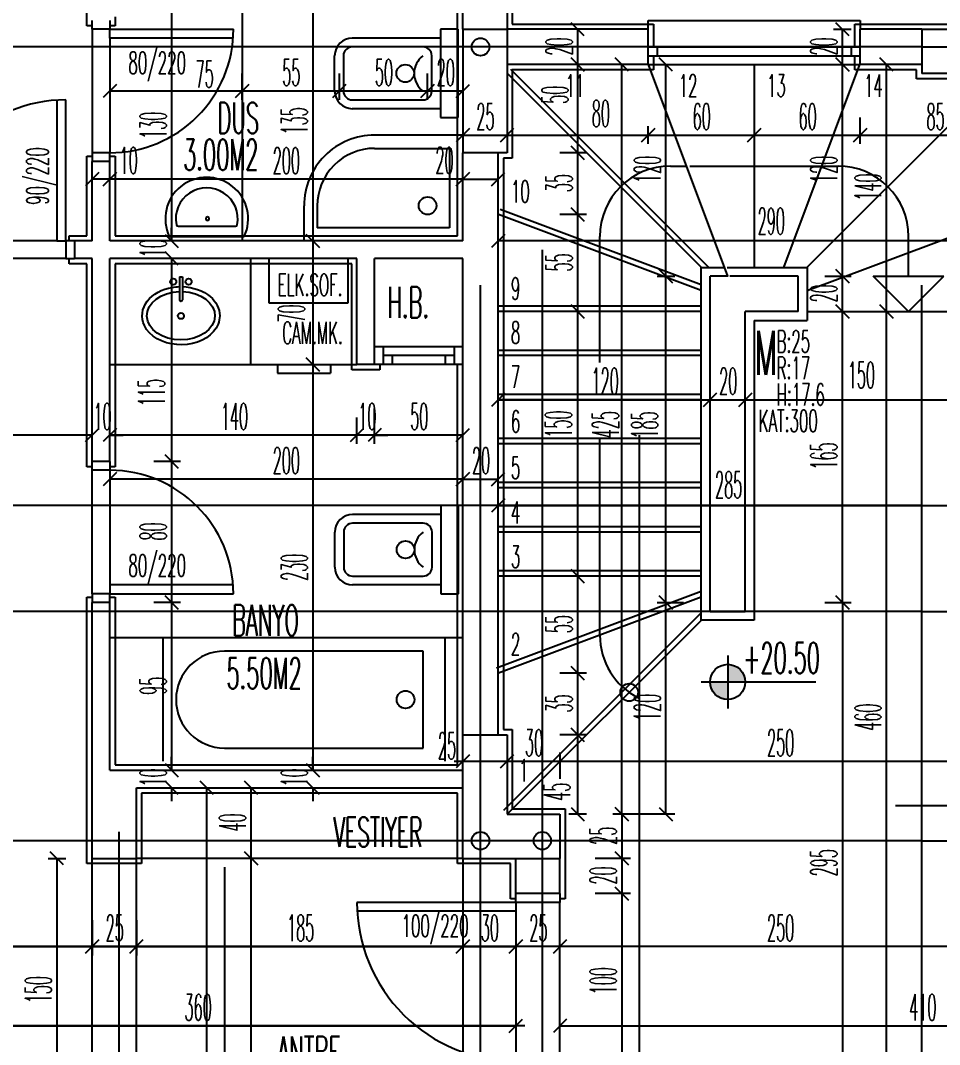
# Model space of a CAD drawing. Extents: x 78 to 306, y -397 to 18.
# Drawn here: x 276.321 to 276.4251, y -396.6007 to -396.4846 of the extents above; entities that cross this region are included whole.
import ezdxf

# ---------------------------------------------------------------- set-up
doc = ezdxf.new("R2010")
doc.units = 0
doc.header["$LTSCALE"] = 0.5
doc.header["$MEASUREMENT"] = 0
for name, pattern in [('DASHDOT2', [0.5, 0.25, -0.125, 0, -0.125]), ('DASHED', [0.75, 0.5, -0.25]), ('DOT2', [0.125, 0, -0.125])]:
    doc.linetypes.add(name, pattern=pattern)
doc.layers.get('0').update_dxf_attribs({"linetype": 'CONTINUOUS'})
for name, color, linetype in [('AKS', 5, 'DASHDOT2'), ('ASHADE', 7, 'CONTINUOUS'), ('DUVAR', 6, 'CONTINUOUS'), ('IZDUSUM', 2, 'DOT2'), ('KAPI', 1, 'CONTINUOUS'), ('KOLON', 4, 'CONTINUOUS'), ('MERDIVEN', 3, 'CONTINUOUS'), ('OLCU', 31, 'CONTINUOUS'), ('SIVA', 7, 'CONTINUOUS'), ('TEFRIS', 11, 'CONTINUOUS')]:
    doc.layers.add(name, color=color, linetype=linetype)
doc.styles.add('OLCU', font='romans.shx', dxfattribs={"width": 0.6, "height": 0.125})
doc.styles.add('OLCUIC', font='ROMANS.SHX', dxfattribs={"width": 0.4, "height": 0.15})

msp = doc.modelspace()

# ---------------------------------------------------------------- hatches: boundary and pattern name
at = {"layer": 'MERDIVEN'}
h = msp.add_hatch(color=256, dxfattribs=at)
h.paths.add_polyline_path([(276.401143941935, -396.5575598737721), (276.401143941935, -396.5595598737721), (276.403143941935, -396.5595598737721, 0.4142135623730743)])
h.paths.add_polyline_path([(276.401143941935, -396.5615598737721), (276.401143941935, -396.5595598737721), (276.3991439419351, -396.5595598737721, 0.4142135623730743)])

# ---------------------------------------------------------------- linework, layer by layer
at = {"color": 0, "linetype": 'ByBlock'}
for p, q in [((276.384893941935, -396.4863098737721), (276.383393941935, -396.4848098737721)), ((276.414893941935, -396.4863098737721), (276.413393941935, -396.4848098737721)), ((276.384893941935, -396.4903098737721), (276.383393941935, -396.4888098737721)), ((276.383393941935, -396.4888098737721), (276.384893941935, -396.4903098737721)), ((276.389893941935, -396.4903098737721), (276.388393941935, -396.4888098737721)), ((276.394893941935, -396.4903098737721), (276.393393941935, -396.4888098737721)), ((276.413393941935, -396.4888098737721), (276.414893941935, -396.4903098737721)), ((276.414893941935, -396.4903098737721), (276.413393941935, -396.4888098737721)), ((276.419893941935, -396.4903098737721), (276.418393941935, -396.4888098737721)), ((276.331893941935, -396.4918098737721), (276.330393941935, -396.4933098737721)), ((276.345393941935, -396.4933098737721), (276.346893941935, -396.4918098737721)), ((276.346893941935, -396.4918098737721), (276.345393941935, -396.4933098737721)), ((276.356393941935, -396.4933098737721), (276.357893941935, -396.4918098737721)), ((276.357893941935, -396.4918098737721), (276.356393941935, -396.4933098737721)), ((276.366393941935, -396.4933098737721), (276.367893941935, -396.4918098737721)), ((276.367893941935, -396.4918098737721), (276.366393941935, -396.4933098737721)), ((276.370393941935, -396.4933098737721), (276.371893941935, -396.4918098737721)), ((276.371893941935, -396.4968098737721), (276.370393941935, -396.4983098737721)), ((276.376893941935, -396.4968098737721), (276.375393941935, -396.4983098737721)), ((276.375393941935, -396.4983098737721), (276.376893941935, -396.4968098737721)), ((276.392893941935, -396.4968098737721), (276.391393941935, -396.4983098737721)), ((276.391393941935, -396.4983098737721), (276.392893941935, -396.4968098737721)), ((276.404893941935, -396.4968098737721), (276.403393941935, -396.4983098737721)), ((276.403393941935, -396.4983098737721), (276.404893941935, -396.4968098737721)), ((276.416893941935, -396.4968098737721), (276.415393941935, -396.4983098737721)), ((276.415393941935, -396.4983098737721), (276.416893941935, -396.4968098737721)), ((276.384893941935, -396.5003098737721), (276.383393941935, -396.4988098737721)), ((276.383393941935, -396.4988098737721), (276.384893941935, -396.5003098737721)), ((276.329893941935, -396.5018098737721), (276.328393941935, -396.5033098737721)), ((276.330393941935, -396.5033098737721), (276.331893941935, -396.5018098737721)), ((276.331893941935, -396.5018098737721), (276.330393941935, -396.5033098737721)), ((276.371893941935, -396.5018098737721), (276.370393941935, -396.5033098737721)), ((276.370393941935, -396.5033098737721), (276.371893941935, -396.5018098737721)), ((276.374393941935, -396.5033098737721), (276.375893941935, -396.5018098737721)), ((276.384893941935, -396.5073098737721), (276.383393941935, -396.5058098737721)), ((276.383393941935, -396.5058098737721), (276.384893941935, -396.5073098737721)), ((276.337393941935, -396.5088098737721), (276.338893941935, -396.5103098737721)), ((276.337393941935, -396.5088098737721), (276.338893941935, -396.5103098737721)), ((276.354893941935, -396.5103098737721), (276.353393941935, -396.5088098737721)), ((276.353393941935, -396.5088098737721), (276.354893941935, -396.5103098737721)), ((276.375893941935, -396.5088098737721), (276.374393941935, -396.5103098737721)), ((276.338893941935, -396.5123098737721), (276.337393941935, -396.5108098737721)), ((276.338893941935, -396.5123098737764), (276.337393941935, -396.5108098737765)), ((276.393393941935, -396.5128098737721), (276.394893941935, -396.5143098737721)), ((276.394893941935, -396.5143098737721), (276.393393941935, -396.5128098737721)), ((276.413393941935, -396.5128098737721), (276.414893941935, -396.5143098737721)), ((276.414893941935, -396.5143098737721), (276.413393941935, -396.5128098737721)), ((276.384893941935, -396.5183098737721), (276.383393941935, -396.5168098737721)), ((276.383393941935, -396.5168098737721), (276.384893941935, -396.5183098737721)), ((276.413393941935, -396.5168098737721), (276.414893941935, -396.5183098737721)), ((276.414893941935, -396.5183098737721), (276.413393941935, -396.5168098737721)), ((276.418393941935, -396.5168098737721), (276.419893941935, -396.5183098737721)), ((276.419893941935, -396.5183098737721), (276.418393941935, -396.5168098737721)), ((276.354893941935, -396.5243098737721), (276.353393941935, -396.5228098737721)), ((276.353393941935, -396.5228098737721), (276.354893941935, -396.5243098737721)), ((276.375893941935, -396.5268098737721), (276.374393941935, -396.5283098737721)), ((276.399893941935, -396.5268098737721), (276.398393941935, -396.5283098737721)), ((276.398393941935, -396.5283098737721), (276.399893941935, -396.5268098737721)), ((276.403893941935, -396.5268098737721), (276.402393941935, -396.5283098737721)), ((276.402393941935, -396.5283098737721), (276.403893941935, -396.5268098737721)), ((276.328393941935, -396.5323098737721), (276.329893941935, -396.5308098737721)), ((276.328393941935, -396.5323098737721), (276.329893941935, -396.5308098737721)), ((276.331893941935, -396.5308098737721), (276.330393941935, -396.5323098737721)), ((276.331893941935, -396.5308098737721), (276.330393941935, -396.5323098737721)), ((276.358393941935, -396.5323098737721), (276.359893941935, -396.5308098737721)), ((276.358393941935, -396.5323098737721), (276.359893941935, -396.5308098737721)), ((276.361893941935, -396.5308098737721), (276.360393941935, -396.5323098737721)), ((276.361893941935, -396.5308098737721), (276.360393941935, -396.5323098737721)), ((276.370393941935, -396.5323098737721), (276.371893941935, -396.5308098737721)), ((276.338893941935, -396.5353098737721), (276.337393941935, -396.5338098737721)), ((276.337393941935, -396.5338098737721), (276.338893941935, -396.5353098737721)), ((276.331893941935, -396.5358098737721), (276.330393941935, -396.5373098737721)), ((276.371893941935, -396.5358098737721), (276.370393941935, -396.5373098737721)), ((276.370393941935, -396.5373098737721), (276.371893941935, -396.5358098737721)), ((276.374393941935, -396.5373098737721), (276.375893941935, -396.5358098737721)), ((276.375893941935, -396.5388098737721), (276.374393941935, -396.5403098737721)), ((276.384893941935, -396.5483098737721), (276.383393941935, -396.5468098737721)), ((276.383393941935, -396.5468098737721), (276.384893941935, -396.5483098737721)), ((276.338893941935, -396.5513098737721), (276.337393941935, -396.5498098737721)), ((276.337393941935, -396.5498098737721), (276.338893941935, -396.5513098737721)), ((276.393393941935, -396.5498098737721), (276.394893941935, -396.5513098737721)), ((276.394893941935, -396.5513098737721), (276.393393941935, -396.5498098737721)), ((276.414893941935, -396.5513098737721), (276.413393941935, -396.5498098737721)), ((276.413393941935, -396.5498098737721), (276.414893941935, -396.5513098737721)), ((276.384893941935, -396.5593098737721), (276.383393941935, -396.5578098737721)), ((276.383393941935, -396.5578098737721), (276.384893941935, -396.5593098737721)), ((276.384893941935, -396.5663098737721), (276.383393941935, -396.5648098737721)), ((276.383393941935, -396.5648098737721), (276.384893941935, -396.5663098737721)), ((276.337393941935, -396.5688098737721), (276.338893941935, -396.5703098737721)), ((276.337393941935, -396.5688098737721), (276.338893941935, -396.5703098737721)), ((276.353393941935, -396.5688098737721), (276.354893941935, -396.5703098737721)), ((276.353393941935, -396.5688098737721), (276.354893941935, -396.5703098737721)), ((276.371893941935, -396.5678098737721), (276.370393941935, -396.5693098737721)), ((276.376893941935, -396.5678098737721), (276.375393941935, -396.5693098737721)), ((276.375393941935, -396.5693098737721), (276.376893941935, -396.5678098737721)), ((276.382893941935, -396.5678098737721), (276.381393941935, -396.5693098737721)), ((276.381393941935, -396.5693098737721), (276.382893941935, -396.5678098737721)), ((276.338893941935, -396.5723098737721), (276.337393941935, -396.5708098737721)), ((276.342893941935, -396.5723098737721), (276.341393941935, -396.5708098737721)), ((276.347893941935, -396.5723098737721), (276.346393941935, -396.5708098737721)), ((276.354893941935, -396.5723098737721), (276.353393941935, -396.5708098737721)), ((276.383393941935, -396.5738098737721), (276.384893941935, -396.5753098737721)), ((276.389893941935, -396.5753098737721), (276.388393941935, -396.5738098737721)), ((276.388393941935, -396.5738098737721), (276.389893941935, -396.5753098737721)), ((276.393393941935, -396.5738098737721), (276.394893941935, -396.5753098737721)), ((276.325893941935, -396.5803098737721), (276.324393941935, -396.5788098737721)), ((276.346393941935, -396.5788098737721), (276.347893941935, -396.5803098737721)), ((276.347893941935, -396.5803098737721), (276.346393941935, -396.5788098737721)), ((276.389893941935, -396.5803098737721), (276.388393941935, -396.5788098737721)), ((276.388393941935, -396.5788098737721), (276.389893941935, -396.5803098737721)), ((276.389893941935, -396.5843098737721), (276.388393941935, -396.5828098737721)), ((276.388393941935, -396.5828098737721), (276.389893941935, -396.5843098737721)), ((276.329893941935, -396.5888098737721), (276.328393941935, -396.5903098737721)), ((276.328393941935, -396.5903098737721), (276.329893941935, -396.5888098737721)), ((276.334893941935, -396.5888098737721), (276.333393941935, -396.5903098737721)), ((276.333393941935, -396.5903098737721), (276.334893941935, -396.5888098737721)), ((276.371893941935, -396.5888098737721), (276.370393941935, -396.5903098737721)), ((276.370393941935, -396.5903098737721), (276.371893941935, -396.5888098737721)), ((276.376393941935, -396.5903098737721), (276.377893941935, -396.5888098737721)), ((276.377893941935, -396.5888098737721), (276.376393941935, -396.5903098737721)), ((276.381393941935, -396.5903098737721), (276.382893941935, -396.5888098737721)), ((276.382893941935, -396.5888098737721), (276.381393941935, -396.5903098737721)), ((276.376393941935, -396.5993098737721), (276.377893941935, -396.5978098737721)), ((276.382893941935, -396.5978098737721), (276.381393941935, -396.5993098737721))]:
    msp.add_line(p, q, dxfattribs=at)
at = {"layer": 'AKS'}
for p, q in [((276.3321439419353, -396.3515598737721), (276.3321439419353, -396.8395598737721)), ((276.3731439419353, -396.8395598737721), (276.3731439419353, -396.3515598737721)), ((276.4231439419353, -396.8395598737721), (276.4231439419353, -396.3515598737721)), ((276.3441439419353, -396.3555598737721), (276.3441439419353, -396.8355598737721)), ((276.3801439419353, -396.8355598737721), (276.3801439419353, -396.3555598737721)), ((276.4231439419353, -396.4875598737721), (276.1311439419354, -396.4875598737721)), ((276.4231439419353, -396.4875598737721), (276.7151439419353, -396.4875598737721)), ((276.4231439419353, -396.5395598737721), (276.1271439419361, -396.5395598737721)), ((276.4231439419353, -396.5395598737721), (276.7191439419346, -396.5395598737721)), ((276.4231439419353, -396.5515598737721), (276.1311439419354, -396.5515598737721)), ((276.4231439419353, -396.5515598737721), (276.7151439419353, -396.5515598737721)), ((276.4231439419353, -396.5775598737721), (276.1271439419361, -396.5775598737721)), ((276.4231439419353, -396.5775598737721), (276.7191439419346, -396.5775598737721))]:
    msp.add_line(p, q, dxfattribs=at)
at = {"layer": 'ASHADE'}
for centre in [(276.3731439419353, -396.4875598737721), (276.3731439419353, -396.5775598737721), (276.3801439419353, -396.5775598737721)]:
    msp.add_circle(centre, 0.0009999999999999432, dxfattribs=at)
at = {"layer": 'DUVAR'}
for p, q in [((276.3761439419353, -396.4785598737798), (276.3761439419353, -396.4855598737721)), ((276.3711439419353, -396.4855598737721), (276.3711439419353, -396.48255987378)), ((276.3921439419356, -396.4855598737772), (276.3761439419353, -396.4855598737775)), ((276.3921439419356, -396.4895598737764), (276.3921439419356, -396.4855598737772)), ((276.4231439419353, -396.4855598737768), (276.4161439419361, -396.4855598737769)), ((276.4161439419358, -396.4895598737755), (276.4161439419361, -396.4855598737769)), ((276.3921439419356, -396.4895598737764), (276.3761439419353, -396.4895598737771)), ((276.4231439419353, -396.4895598737752), (276.4161439419358, -396.4895598737755)), ((276.3711439419335, -396.5095598737756), (276.3711439419331, -396.4995598737721)), ((276.3751439419353, -396.5655598737721), (276.3751439419349, -396.4995598737721)), ((276.3291439419355, -396.5095598737759), (276.3291439419355, -396.5005598737744)), ((276.3311439419356, -396.5005598737744), (276.3291439419355, -396.5005598737744)), ((276.3311439419356, -396.5095598737759), (276.3311439419356, -396.5005598737744)), ((276.3271439419355, -396.5095598737759), (276.3271439419355, -396.511559873776)), ((276.3291439419355, -396.5095598737759), (276.3271439419355, -396.5095598737759)), ((276.3711439419338, -396.5095598737756), (276.3311439419356, -396.5095598737759)), ((276.3291439419355, -396.5115598737764), (276.3271439419355, -396.5115598737763)), ((276.3291439419355, -396.5345598737756), (276.3291439419355, -396.5115598737764)), ((276.3311439419356, -396.5345598737756), (276.3311439419356, -396.5115598737764)), ((276.3591439419336, -396.5115598737766), (276.3311439419356, -396.5115598737764)), ((276.359143941934, -396.5235598737777), (276.3591439419336, -396.5115598737771)), ((276.361143941934, -396.5235598737688), (276.3611439419335, -396.511559873777)), ((276.3711439419336, -396.5115598737767), (276.3611439419335, -396.5115598737766)), ((276.3711439419353, -396.5655598737721), (276.3711439419336, -396.5115598737767)), ((276.361143941934, -396.5235598737688), (276.359143941934, -396.5235598737688)), ((276.3311439419387, -396.5345598737757), (276.3291439419386, -396.5345598737756)), ((276.3311439419384, -396.5505598737757), (276.3291439419382, -396.5505598737757)), ((276.3291439419355, -396.5795598737758), (276.3291439419355, -396.5505598737757)), ((276.3311439419356, -396.5695598737757), (276.3311439419356, -396.5505598737757)), ((276.3311439419356, -396.5695598737757), (276.3711439419352, -396.5695598737757)), ((276.3341439419356, -396.5795598737757), (276.3341439419356, -396.5715598737758)), ((276.3341439419356, -396.5715598737758), (276.3711439419353, -396.5715598737753)), ((276.3291439419355, -396.5795598737758), (276.3341439419356, -396.5795598737757)), ((276.3771439419358, -396.5835598737754), (276.3771439419357, -396.5795598737752)), ((276.3821439419353, -396.5835598737751), (276.3821439419353, -396.5795598737751)), ((276.3821439419353, -396.5835598737751), (276.3771439419356, -396.5835598737754))]:
    msp.add_line(p, q, dxfattribs=at)
at = {"layer": 'IZDUSUM', "ltscale": 0.6}
for p, q in [((276.3461439419288, -396.4835598737721), (276.346143941929, -396.5095598737758)), ((276.3990222784295, -396.5125598737761), (276.376568206004, -396.4901058013507)), ((276.3981439419339, -396.5145328953584), (276.3753844243529, -396.5059980762655)), ((276.3471141335827, -396.5235598737721), (276.3471141335827, -396.5115598737721)), ((276.398143941935, -396.5169598737757), (276.3751439419348, -396.5169598737757)), ((276.398143941935, -396.5219598737757), (276.3751439419348, -396.5219598737757)), ((276.398143941935, -396.5269598737757), (276.3751439419348, -396.5269598737757)), ((276.398143941935, -396.5319598737757), (276.3751439419348, -396.5319598737757)), ((276.398143941935, -396.5369598737757), (276.3751439419348, -396.5369598737757)), ((276.398143941935, -396.5419598737757), (276.3751439419348, -396.5419598737757)), ((276.398143941935, -396.5469598737757), (276.3751439419348, -396.5469598737757)), ((276.3981439419346, -396.5493052516317), (276.374963076223, -396.5579980762736)), ((276.3981439419347, -396.551741153996), (276.3757494862273, -396.5741356097034)), ((276.3291439419356, -396.609559873776), (276.3291439419353, -396.5795598737758)), ((276.3341439419356, -396.609559873776), (276.3341439419353, -396.5795598737757)), ((276.3711439419358, -396.5795598737689), (276.3711439419358, -396.6135598737628))]:
    msp.add_line(p, q, dxfattribs=at)
at = {"layer": 'KAPI', "linetype": 'DASHED', "ltscale": 0.4}
for p, q in [((276.3911439419351, -396.6315598737721), (276.3911439419351, -396.4320840608356)), ((276.220143941935, -396.5735598737721), (276.639143941935, -396.5735598737723))]:
    msp.add_line(p, q, dxfattribs=at)
at = {"layer": 'KAPI'}
for p, q in [((276.3291439419355, -396.4855598737747), (276.3291439419355, -396.4845598737746)), ((276.3311439419356, -396.4845598737746), (276.3311439419356, -396.4855598737747)), ((276.3921439419356, -396.4855598737757), (276.3921439419356, -396.4845598737757)), ((276.3921439419356, -396.4845598737757), (276.4161439419356, -396.4845598737757)), ((276.4161439419356, -396.4845598737757), (276.4161439419356, -396.4855598737757)), ((276.3311439419356, -396.4855598737747), (276.3291439419355, -396.4855598737747)), ((276.3291439419355, -396.4855598737747), (276.3291439419355, -396.4995598737743)), ((276.3311439419356, -396.4855598737747), (276.3451439419356, -396.4855598737747)), ((276.3311439419356, -396.4865598737748), (276.3311439419356, -396.4855598737747)), ((276.3451081819794, -396.4865598737745), (276.3311439419356, -396.4865598737748)), ((276.3921439419356, -396.4875598737759), (276.4161439419356, -396.4875598737759)), ((276.3921439419356, -396.4885598737759), (276.4161439419356, -396.4885598737759)), ((276.3931439419357, -396.4875598737759), (276.3931439419357, -396.4885598737759)), ((276.4151439419355, -396.4875598737759), (276.4151439419355, -396.4885598737759)), ((276.3921439419356, -396.4895598737757), (276.4161439419356, -396.4895598737757)), ((276.3251439419354, -396.4936907995548), (276.3251439419354, -396.5095598737759)), ((276.3261439419354, -396.5095598737759), (276.3261439419354, -396.4935598737756)), ((276.3291439419355, -396.4995598737743), (276.3291439419355, -396.5005598737741)), ((276.3311439419356, -396.4995598737743), (276.3291439419355, -396.4995598737743)), ((276.3311439419356, -396.5005598737741), (276.3311439419356, -396.4995598737743)), ((276.3946588461109, -396.5010598737721), (276.3965224838848, -396.5010598737721)), ((276.3968498770627, -396.5010598737721), (276.4136439419357, -396.5010598737721)), ((276.3251439419354, -396.5095598737759), (276.3261439419354, -396.5095598737759)), ((276.3261439419354, -396.5095598737759), (276.3261439419354, -396.511559873776)), ((276.3271439419355, -396.5095598737759), (276.3261439419354, -396.5095598737759)), ((276.3866588461109, -396.5233305569919), (276.3866588461109, -396.5090598737721)), ((276.4216439419358, -396.5135598737757), (276.4216439419358, -396.5090598737721)), ((276.3261439419354, -396.511559873776), (276.3101439419354, -396.5115598737763)), ((276.3261439419354, -396.511559873776), (276.3271439419355, -396.511559873776)), ((276.4010743680922, -396.5125598737762), (276.4101439419362, -396.5125598737762)), ((276.4101439419362, -396.5125598737762), (276.410143941936, -396.5185598737721)), ((276.4091439419356, -396.5135598737762), (276.4013931452907, -396.5135598737762)), ((276.4091439419356, -396.5175598737721), (276.4091439419356, -396.5135598737762)), ((276.3711439419366, -396.5215598737687), (276.3611439419339, -396.5215598737688)), ((276.3711439419366, -396.5235598737687), (276.3611439419339, -396.5235598737688)), ((276.3866588461109, -396.5542529628465), (276.3866588461109, -396.5319938169954)), ((276.3291439419385, -396.5355598737757), (276.3291439419386, -396.5345598737759)), ((276.3311439419387, -396.5345598737759), (276.3311439419386, -396.5355598737758)), ((276.3311439419386, -396.5355598737758), (276.3291439419385, -396.5355598737757)), ((276.3451081819821, -396.5485598737762), (276.3311439419384, -396.5485598737756)), ((276.3311439419384, -396.5485598737756), (276.3311439419384, -396.5495598737756)), ((276.3311439419384, -396.5495598737756), (276.3291439419382, -396.5495598737756)), ((276.3291439419382, -396.5495598737756), (276.3291439419382, -396.5505598737757)), ((276.3311439419384, -396.5495598737756), (276.3451439419383, -396.5495598737759)), ((276.3311439419384, -396.5505598737757), (276.3311439419384, -396.5495598737756)), ((276.3771439419356, -396.5845598737754), (276.3771439419356, -396.5835598737754)), ((276.3821439419353, -396.5835598737751), (276.3821439419353, -396.5845598737752)), ((276.3771439419356, -396.5845598737754), (276.3591439419351, -396.5845598737752)), ((276.3821439419353, -396.5845598737752), (276.3771439419356, -396.5845598737754)), ((276.3771439419356, -396.5845598737754), (276.3771439419356, -396.5855598737755)), ((276.3821439419353, -396.5845598737752), (276.3771439419356, -396.5845598737754)), ((276.3771439419356, -396.5845598737754), (276.3771439419356, -396.5855598737755)), ((276.3821439419353, -396.5845598737752), (276.3771439419356, -396.5845598737754)), ((276.3771439419356, -396.5845598737754), (276.3771439419356, -396.5855598737755)), ((276.3821439419349, -396.602559873775), (276.3821439419349, -396.5845598737752)), ((276.3771439419356, -396.5855598737755), (276.3591717411794, -396.5855598737749)), ((276.3771439419349, -396.5855598737749), (276.3771439419349, -396.602559873775))]:
    msp.add_line(p, q, dxfattribs=at)
at = {"layer": 'KAPI', "ltscale": 1.4}
for p, q in [((276.331143941935, -396.4865598737721), (276.331143941935, -396.4995598737721)), ((276.325143941935, -396.5095598737721), (276.310143941935, -396.5095598737721)), ((276.362143941935, -396.5235598737721), (276.362143941935, -396.5215598737721)), ((276.370143941935, -396.5215598737721), (276.370143941935, -396.5235598737721)), ((276.370143941935, -396.5225598737721), (276.362143941935, -396.5225598737721)), ((276.363143941935, -396.5225598737721), (276.363143941935, -396.5235598737721)), ((276.369143941935, -396.5225598737721), (276.369143941935, -396.5235598737721)), ((276.3291439419382, -396.5495598737756), (276.3291439419385, -396.5355598737757)), ((276.331143941935, -396.5355598737721), (276.331143941935, -396.5495598737721))]:
    msp.add_line(p, q, dxfattribs=at)
at = {"layer": 'KAPI'}
for centre, radius, start, end in [((276.3311439419362, -396.4855598737747), 0.01399999999936199, 269.9999999983715, 0), ((276.3261439419354, -396.5095598737762), 0.01600000000064028, 90, 179.9999999991858), ((276.3946588461109, -396.5090598737721), 0.008, 90, 180), ((276.4136439419357, -396.5090598737721), 0.008, 0, 90), ((276.3311439419384, -396.5495598737756), 0.01399999999994179, 359.9999999988601, 89.99999999886009), ((276.3946588461109, -396.5542529628465), 0.008, 180, 242.959124344251), ((276.3771439419349, -396.5845598737752), 0.01799999999988273, 180, 270.0000000016285)]:
    msp.add_arc(centre, radius, start, end, dxfattribs=at)
at = {"layer": 'KOLON'}
for p, q in [((276.3711439419353, -396.4855598737721), (276.3761439419353, -396.4855598737721)), ((276.3711439419353, -396.4855598737721), (276.3711439419353, -396.4995598737721)), ((276.3761439419353, -396.4855598737775), (276.3761439419353, -396.4995598737721)), ((276.4231439419353, -396.4855598737721), (276.4371439419353, -396.4855598737721)), ((276.4231439419353, -396.4855598737721), (276.4231439419353, -396.4905598737721)), ((276.4011737502895, -396.5135598737762), (276.392173750288, -396.4895598737721)), ((276.4371439419353, -396.4905598737721), (276.4231439419353, -396.4905598737721)), ((276.3761439419353, -396.4995598737721), (276.3711439419353, -396.4995598737721)), ((276.3711439419353, -396.5795598737721), (276.3711439419353, -396.5655598737721)), ((276.3711439419353, -396.5655598737721), (276.3761439419353, -396.5655598737721)), ((276.3761439419353, -396.5655598737721), (276.3761439419353, -396.5745598737721)), ((276.3761439419353, -396.5745598737721), (276.3821439419353, -396.5745598737721)), ((276.3821439419353, -396.5745598737721), (276.3821439419353, -396.5795598737721)), ((276.3711439419353, -396.5795598737721), (276.3821439419353, -396.5795598737721))]:
    msp.add_line(p, q, dxfattribs=at)
at = {"layer": 'MERDIVEN', "linetype": 'ByBlock'}
for p, q in [((276.404173750288, -396.5125598737721), (276.404173750288, -396.4895598737721)), ((276.4074891335811, -396.5125598737762), (276.4161141335827, -396.4895598737721)), ((276.398173750288, -396.5125598737721), (276.3761439419353, -396.4905300654194)), ((276.4101141335827, -396.5125598737721), (276.4321439419354, -396.4905300654194)), ((276.3981439419339, -396.5151736956393), (276.375173750288, -396.5065598737721)), ((276.4101439419368, -396.5151736956393), (276.4331141335826, -396.5065598737721)), ((276.3981439419338, -396.5125598737762), (276.4007987502895, -396.5125598737762)), ((276.3991439419348, -396.551559873776), (276.3991439419351, -396.5135598737762)), ((276.4011907857957, -396.5135598737762), (276.3991439419351, -396.5135598737762)), ((276.4081439419346, -396.5135598737762), (276.4081439419352, -396.5135598737762)), ((276.4176439419358, -396.5135598737757), (276.4256439419357, -396.5135598737757)), ((276.4216439419358, -396.5175598737757), (276.4176439419358, -396.5135598737757)), ((276.4216439419358, -396.5175598737757), (276.4256439419357, -396.5135598737757)), ((276.398143941935, -396.5175598737757), (276.3751439419348, -396.5175598737757)), ((276.4031439419353, -396.551559873776), (276.4031439419355, -396.5175598737721)), ((276.4091439419356, -396.5175598737721), (276.4031439419355, -396.5175598737721)), ((276.4101439419356, -396.5175598737757), (276.4331439419358, -396.5175598737757)), ((276.404143941936, -396.5185598737721), (276.404143941935, -396.5525598737757)), ((276.404143941936, -396.5185598737721), (276.410143941936, -396.5185598737721)), ((276.398143941935, -396.5225598737757), (276.3751439419348, -396.5225598737757)), ((276.398143941935, -396.5275598737757), (276.3751439419348, -396.5275598737757)), ((276.398143941935, -396.5325598737757), (276.3751439419348, -396.5325598737757)), ((276.398143941935, -396.5375598737757), (276.3751439419348, -396.5375598737757)), ((276.398143941935, -396.5425598737757), (276.3751439419348, -396.5425598737757)), ((276.398143941935, -396.5475598737757), (276.3751439419348, -396.5475598737757)), ((276.3981439419339, -396.5499460519129), (276.375173750288, -396.5585598737801)), ((276.398173750288, -396.5525598737801), (276.376173750296, -396.5745598737721)), ((276.3991439419348, -396.551559873776), (276.4031439419353, -396.551559873776))]:
    msp.add_line(p, q, dxfattribs=at)
at = {"layer": 'MERDIVEN'}
for p, q in [((276.3981439419347, -396.5525598737757), (276.3981439419338, -396.5125598737762)), ((276.404143941935, -396.5525598737757), (276.3981439419347, -396.5525598737757)), ((276.401143941935, -396.5565598737721), (276.401143941935, -396.5625598737721)), ((276.401143941935, -396.5565598737721), (276.401143941935, -396.5625598737721)), ((276.398143941935, -396.5595598737721), (276.411143941935, -396.5595598737721)), ((276.398143941935, -396.5595598737721), (276.411143941935, -396.5595598737721))]:
    msp.add_line(p, q, dxfattribs=at)
msp.add_circle((276.401143941935, -396.5595598737721), 0.002000000000000029, dxfattribs=at)
msp.add_circle((276.401143941935, -396.5595598737721), 0.002000000000000029, dxfattribs=at)
at = {"layer": 'MERDIVEN', "linetype": 'ByBlock'}
msp.add_circle((276.3899867215666, -396.5607469025015), 0.0009999999999999432, dxfattribs=at)
at = {"layer": 'OLCU', "ltscale": 1.4}
for p, q in [((276.354143941935, -396.4825598737721), (276.354143941935, -396.5095598737721)), ((276.338143941935, -396.4835598737721), (276.338143941935, -396.5095598737721)), ((276.384143941935, -396.4855598737721), (276.384143941935, -396.4895598737721)), ((276.413143941935, -396.4855598737721), (276.415143941935, -396.4855598737721)), ((276.414143941935, -396.4895598737721), (276.414143941935, -396.4855598737721)), ((276.384143941935, -396.4895598737721), (276.384143941935, -396.4995598737721)), ((276.389143941935, -396.5745598737721), (276.389143941935, -396.4895598737721)), ((276.394143941935, -396.5135598737721), (276.394143941935, -396.4895598737721)), ((276.414143941935, -396.5135598737721), (276.414143941935, -396.4895598737721)), ((276.419143941935, -396.5175598737721), (276.419143941935, -396.4895598737721)), ((276.346143941935, -396.4935598737721), (276.346143941935, -396.4905598737721)), ((276.357143941935, -396.4935598737721), (276.357143941935, -396.4905598737721)), ((276.367143941935, -396.4935598737721), (276.367143941935, -396.4905598737721)), ((276.346143941935, -396.4925598737721), (276.331143941935, -396.4925598737721)), ((276.357143941935, -396.4925598737721), (276.346143941935, -396.4925598737721)), ((276.367143941935, -396.4925598737721), (276.357143941935, -396.4925598737721)), ((276.371143941935, -396.4925598737721), (276.367143941935, -396.4925598737721)), ((276.416143941935, -396.4985598737721), (276.416143941935, -396.4955598737721)), ((276.392143941935, -396.4985598737721), (276.392143941935, -396.4965598737721)), ((276.371143941935, -396.4975598737721), (276.376143941935, -396.4975598737721)), ((276.376143941935, -396.4975598737721), (276.392143941935, -396.4975598737721)), ((276.392143941935, -396.4975598737721), (276.404143941935, -396.4975598737721)), ((276.404143941935, -396.4975598737721), (276.416143941935, -396.4975598737721)), ((276.416143941935, -396.4975598737721), (276.433143941935, -396.4975598737721)), ((276.385143941935, -396.4995598737721), (276.382143941935, -396.4995598737721)), ((276.384143941935, -396.4995598737721), (276.384143941935, -396.5065598737721)), ((276.331143941935, -396.5025598737721), (276.329143941935, -396.5025598737721)), ((276.371143941935, -396.5025598737721), (276.331143941935, -396.5025598737721)), ((276.371143941935, -396.5025598737721), (276.375143941935, -396.5025598737721)), ((276.385143941935, -396.5065598737721), (276.382143941935, -396.5065598737721)), ((276.384143941935, -396.5065598737721), (276.384143941935, -396.5175598737721)), ((276.338143941935, -396.5095598737721), (276.338143941935, -396.5080598737721)), ((276.354143941935, -396.5095598737721), (276.354143941935, -396.5235598737721)), ((276.433143941935, -396.5095598737721), (276.3751439419351, -396.5095598737721)), ((276.338143941935, -396.5115598737721), (276.338143941935, -396.5130598737721)), ((276.338143941935, -396.5115598737764), (276.338143941935, -396.5345598737721)), ((276.393143941935, -396.5135598737721), (276.395143941935, -396.5135598737721)), ((276.394143941935, -396.5505598737721), (276.394143941935, -396.5135598737721)), ((276.412143941935, -396.5135598737721), (276.415143941935, -396.5135598737721)), ((276.414143941935, -396.5175598737721), (276.414143941935, -396.5135598737721)), ((276.384143941935, -396.5175598737721), (276.384143941935, -396.5475598737721)), ((276.414143941935, -396.5505598737721), (276.414143941935, -396.5175598737721)), ((276.419143941935, -396.6095598737721), (276.419143941935, -396.5175598737721)), ((276.354143941935, -396.5235598737721), (276.354143941935, -396.5695598737721)), ((276.3751439419351, -396.5275598737721), (276.399143941935, -396.5275598737721)), ((276.399143941935, -396.5275598737721), (276.403143941935, -396.5275598737721)), ((276.403143941935, -396.5275598737721), (276.433143941935, -396.5275598737721)), ((276.361143941935, -396.5325598737721), (276.361143941935, -396.5285598737721)), ((276.359143941935, -396.5325598737721), (276.359143941935, -396.5295598737721)), ((276.329143941935, -396.5315598737721), (276.305143941935, -396.5315598737721)), ((276.329143941935, -396.5315598737721), (276.327643941935, -396.5315598737721)), ((276.331143941935, -396.5315598737721), (276.332643941935, -396.5315598737721)), ((276.359143941935, -396.5315598737721), (276.331143941935, -396.5315598737721)), ((276.359143941935, -396.5315598737721), (276.357643941935, -396.5315598737721)), ((276.361143941935, -396.5315598737721), (276.359143941935, -396.5315598737721)), ((276.361143941935, -396.5315598737721), (276.362643941935, -396.5315598737721)), ((276.371143941935, -396.5315598737721), (276.361143941935, -396.5315598737721)), ((276.339143941935, -396.5345598737721), (276.336143941935, -396.5345598737721)), ((276.338143941935, -396.5345598737721), (276.338143941935, -396.5505598737721)), ((276.371143941935, -396.5365598737721), (276.331143941935, -396.5365598737721)), ((276.371143941935, -396.5365598737721), (276.375143941935, -396.5365598737721)), ((276.375143941935, -396.5395598737721), (276.432143941935, -396.5395598737721)), ((276.384143941935, -396.5475598737721), (276.384143941935, -396.5585598737721)), ((276.339143941935, -396.5505598737721), (276.336143941935, -396.5505598737721)), ((276.338143941935, -396.5505598737721), (276.338143941935, -396.5695598737721)), ((276.393143941935, -396.5505598737721), (276.396143941935, -396.5505598737721)), ((276.394143941935, -396.5745598737721), (276.394143941935, -396.5505598737721)), ((276.412143941935, -396.5505598737721), (276.415143941935, -396.5505598737721)), ((276.414143941935, -396.5505598737721), (276.414143941935, -396.6095598737721)), ((276.385143941935, -396.5585598737721), (276.382143941935, -396.5585598737721)), ((276.384143941935, -396.5585598737721), (276.384143941935, -396.5655598737721)), ((276.385143941935, -396.5655598737721), (276.382143941935, -396.5655598737721)), ((276.384143941935, -396.5655598737721), (276.384143941935, -396.5745598737721)), ((276.382143941935, -396.5675598737721), (276.382143941935, -396.5705598737721)), ((276.338143941935, -396.5695598737721), (276.338143941935, -396.5680598737721)), ((276.354143941935, -396.5695598737721), (276.354143941935, -396.5680598737721)), ((276.370143941935, -396.5685598737721), (276.433143941935, -396.5685598737721)), ((276.371143941935, -396.5685598737721), (276.376143941935, -396.5685598737721)), ((276.376143941935, -396.5685598737721), (276.382143941935, -396.5685598737721)), ((276.382143941935, -396.5685598737721), (276.432143941935, -396.5685598737721)), ((276.338143941935, -396.5715598737721), (276.338143941935, -396.5730598737721)), ((276.342143941935, -396.6595598737721), (276.342143941935, -396.5715598737721)), ((276.347143941935, -396.5795598737721), (276.347143941935, -396.5715598737721)), ((276.354143941935, -396.5715598737721), (276.354143941935, -396.5730598737721)), ((276.385143941935, -396.5745598737721), (276.383143941935, -396.5745598737721)), ((276.395143941935, -396.5745598737721), (276.388143941935, -396.5745598737721)), ((276.389143941935, -396.5745598737721), (276.389143941935, -396.5795598737721)), ((276.324143941935, -396.5795598737721), (276.326143941935, -396.5795598737721)), ((276.325143941935, -396.5795598737721), (276.325143941935, -396.6095598737721)), ((276.347143941935, -396.6595598737721), (276.347143941935, -396.5795598737721)), ((276.390143941935, -396.5795598737721), (276.386143941935, -396.5795598737721)), ((276.389143941935, -396.5795598737721), (276.389143941935, -396.5835598737721)), ((276.390143941935, -396.5835598737721), (276.386143941935, -396.5835598737721)), ((276.389143941935, -396.5835598737721), (276.389143941935, -396.6035598737721)), ((276.329143941935, -396.5865598737721), (276.329143941935, -396.5905598737721)), ((276.334143941935, -396.5865598737721), (276.334143941935, -396.5905598737721)), ((276.377143941935, -396.5895598737721), (276.302143941935, -396.5895598737721)), ((276.305143941935, -396.5895598737721), (276.329143941935, -396.5895598737721)), ((276.329143941935, -396.5895598737721), (276.334143941935, -396.5895598737721)), ((276.334143941935, -396.5895598737721), (276.371143941935, -396.5895598737721)), ((276.371143941935, -396.5895598737721), (276.377143941935, -396.5895598737721)), ((276.382143941935, -396.5895598737721), (276.377143941935, -396.5895598737721)), ((276.432143941935, -396.5895598737721), (276.382143941935, -396.5895598737721)), ((276.378143941935, -396.5985598737721), (276.304143941935, -396.5985598737721)), ((276.305143941935, -396.5985598737721), (276.377143941935, -396.5985598737721)), ((276.382143941935, -396.5985598737721), (276.464143941935, -396.5985598737721))]:
    msp.add_line(p, q, dxfattribs=at)
at = {"layer": 'SIVA', "ltscale": 1.4}
for p, q in [((276.3767439419353, -396.4779598737798), (276.3767439419353, -396.4849598737721)), ((276.3285439419355, -396.4851598737746), (276.3285439419355, -396.4835598737721)), ((276.3705439419353, -396.485559873772), (276.3705439419353, -396.4831598737799)), ((276.3291439419355, -396.4851598737746), (276.3285439419355, -396.4851598737746)), ((276.3317439419356, -396.4851598737746), (276.3311439419356, -396.4851598737746)), ((276.3317439419356, -396.4841598737721), (276.3317439419356, -396.4851598737746)), ((276.3767439419353, -396.4849598737721), (276.3771439419353, -396.4849598737721)), ((276.3771439419353, -396.4849598737721), (276.3927439419356, -396.4849598737773)), ((276.3927439419356, -396.4849598737773), (276.3927439419356, -396.4875598737759)), ((276.415543941936, -396.4875598737759), (276.4155439419362, -396.4849598737769)), ((276.4155439419362, -396.4849598737769), (276.4231439419353, -396.4849598737767)), ((276.4231439419353, -396.4849598737767), (276.4377439419353, -396.4849598737719)), ((276.3705439419331, -396.4995598737721), (276.3705439419353, -396.485559873772)), ((276.3927439419356, -396.4885598737759), (276.3927439419356, -396.4901598737764)), ((276.4155439419358, -396.4901598737756), (276.4155439419359, -396.4885598737759)), ((276.3927439419356, -396.4901598737764), (276.3767439419353, -396.4901598737771)), ((276.3767439419353, -396.4901598737771), (276.3767439419353, -396.5001598737721)), ((276.4225439419353, -396.4901598737753), (276.4155439419358, -396.4901598737756)), ((276.4225439419353, -396.4911598737721), (276.4225439419353, -396.4901598737753)), ((276.4325439419365, -396.4911598737721), (276.4225439419353, -396.4911598737721)), ((276.3285439419355, -396.508959873776), (276.3285439419355, -396.4999598737744)), ((276.3285439419355, -396.4999598737744), (276.3291439419355, -396.4999598737744)), ((276.3311439419356, -396.4999598737744), (276.3317439419356, -396.4999598737744)), ((276.3317439419356, -396.4999598737744), (276.3317439419356, -396.5089598737759)), ((276.3705439419334, -396.5089598737756), (276.3705439419331, -396.4995598737721)), ((276.3767439419353, -396.5001598737721), (276.3757439419348, -396.5001598737721)), ((276.3757439419348, -396.5001598737721), (276.3757439419354, -396.5649598737721)), ((276.3265439419355, -396.5095598737759), (276.3265439419355, -396.508959873776)), ((276.3265439419355, -396.508959873776), (276.3285439419355, -396.508959873776)), ((276.3317439419356, -396.5089598737759), (276.3705439419334, -396.5089598737756)), ((276.3265439419355, -396.5121598737763), (276.3265439419355, -396.511559873776)), ((276.3285439419355, -396.5121598737763), (276.3265439419355, -396.5121598737763)), ((276.3285439419355, -396.5351598737756), (276.3285439419355, -396.5121598737763)), ((276.3585439419335, -396.5121598737766), (276.3317439419356, -396.5121598737764)), ((276.3317439419356, -396.5121598737764), (276.3317439419356, -396.5351598737757)), ((276.358543941934, -396.5241598737688), (276.3585439419335, -396.5121598737766)), ((276.361743941934, -396.5241598737688), (276.358543941934, -396.5241598737688)), ((276.361743941934, -396.5235598737688), (276.361743941934, -396.5241598737688)), ((276.3705439419353, -396.5655598737721), (276.370543941934, -396.5235598737687)), ((276.3291439419385, -396.5351598737756), (276.3285439419355, -396.5351598737756)), ((276.3317439419356, -396.5351598737757), (276.3311439419386, -396.5351598737757)), ((276.3285439419355, -396.5801598737758), (276.3285439419355, -396.5499598737757)), ((276.3285439419355, -396.5499598737757), (276.3291439419382, -396.5499598737757)), ((276.3311439419384, -396.5499598737757), (276.3317439419356, -396.5499598737757)), ((276.3317439419356, -396.5499598737757), (276.3317439419356, -396.5689598737757)), ((276.3757439419354, -396.5649598737721), (276.3767439419353, -396.5649598737721)), ((276.3767439419353, -396.5649598737721), (276.3767439419353, -396.5739598737721)), ((276.3705439419353, -396.5689598737757), (276.3705439419353, -396.5655598737721)), ((276.3317439419356, -396.5689598737757), (276.3705439419353, -396.5689598737757)), ((276.3705439419353, -396.5721598737721), (276.3347439419356, -396.5721598737753)), ((276.3347439419356, -396.5721598737753), (276.3347439419356, -396.5801598737753)), ((276.3705439419353, -396.5801598737721), (276.3705439419353, -396.5721598737721)), ((276.3767439419353, -396.5739598737721), (276.3827439419353, -396.5739598737721)), ((276.3827439419353, -396.5739598737721), (276.3827439419353, -396.5795598737721)), ((276.3347439419356, -396.5801598737753), (276.3285439419355, -396.5801598737758)), ((276.3765439419357, -396.5801598737721), (276.3705439419353, -396.5801598737721)), ((276.3765439419358, -396.5841598737754), (276.3765439419357, -396.5801598737721)), ((276.3827439419353, -396.5795598737721), (276.3827439419352, -396.5841598737751)), ((276.3771439419356, -396.5841598737754), (276.3765439419358, -396.5841598737754)), ((276.3827439419352, -396.5841598737751), (276.3821439419353, -396.5841598737751))]:
    msp.add_line(p, q, dxfattribs=at)
at = {"layer": 'TEFRIS'}
for p, q in [((276.3686141335834, -396.4855598737729), (276.3686141335834, -396.4955598737729)), ((276.3706141335835, -396.4855598737729), (276.3686141335834, -396.4855598737729)), ((276.3706141335835, -396.4955598737729), (276.3706141335835, -396.4855598737729)), ((276.3686141335834, -396.4865598737726), (276.3586141335834, -396.4865598737726)), ((276.3566141335833, -396.4925598737727), (276.3566141335833, -396.4885598737728)), ((276.3576141335833, -396.4885598737728), (276.3576141335833, -396.4925598737727)), ((276.3666141335833, -396.4875598737727), (276.3586141335834, -396.4875598737727)), ((276.3676141335833, -396.4925598737727), (276.3676141335833, -396.4885598737728)), ((276.3586141335834, -396.4935598737728), (276.3666141335833, -396.4935598737728)), ((276.3686141335834, -396.4945598737729), (276.3586141335834, -396.4945598737729)), ((276.3686141335834, -396.4955598737729), (276.3706141335835, -396.4955598737729)), ((276.3711439419351, -396.4975598737739), (276.361143941935, -396.4975598737736)), ((276.3611141335826, -396.4990598737721), (276.3696141335827, -396.4990598737721)), ((276.3696141335827, -396.4990598737721), (276.3696141335827, -396.5080598737721)), ((276.3531439419348, -396.509559873773), (276.3531439419347, -396.5055598737737)), ((276.3546141335827, -396.5055598737721), (276.3546141335827, -396.5080598737721)), ((276.3388696611087, -396.5078774962183), (276.3453768321236, -396.5078774962183)), ((276.3696141335827, -396.5080598737721), (276.3546141335827, -396.5080598737721)), ((276.3378821704865, -396.5090598737726), (276.3463643227458, -396.5090598737726)), ((276.349143941935, -396.5115598737721), (276.349143941935, -396.5165598737721)), ((276.358143941935, -396.5165598737721), (276.358143941935, -396.5115598737721)), ((276.3390208910815, -396.5136359536726), (276.3390208910815, -396.516241602641)), ((276.3390208910815, -396.5136359536726), (276.3393662980879, -396.5136359536726)), ((276.3393662980879, -396.5136359536726), (276.3393662980879, -396.516241602641)), ((276.349143941935, -396.5165598737721), (276.358143941935, -396.5165598737721)), ((276.3311439419356, -396.5235598737774), (276.359143941934, -396.5235598737777)), ((276.3501439419335, -396.5235598737773), (276.3501439419335, -396.5245598737773)), ((276.3501439419335, -396.5245598737773), (276.3561439419333, -396.5245598737773)), ((276.3561439419335, -396.5235598737773), (276.3561439419335, -396.5245598737773)), ((276.368643941937, -396.5395598737704), (276.368643941937, -396.5495598737705)), ((276.3706439419371, -396.5395598737704), (276.368643941937, -396.5395598737704)), ((276.3706439419371, -396.5495598737705), (276.3706439419371, -396.5395598737704)), ((276.368643941937, -396.5405598737702), (276.358643941937, -396.5405598737702)), ((276.3666439419368, -396.5415598737703), (276.358643941937, -396.5415598737703)), ((276.3566439419369, -396.5465598737703), (276.3566439419369, -396.5425598737704)), ((276.3576439419369, -396.5425598737704), (276.3576439419369, -396.5465598737703)), ((276.3676439419369, -396.5465598737703), (276.3676439419369, -396.5425598737704)), ((276.358643941937, -396.5475598737704), (276.3666439419368, -396.5475598737704)), ((276.368643941937, -396.5485598737704), (276.358643941937, -396.5485598737704)), ((276.368643941937, -396.5495598737705), (276.3706439419371, -396.5495598737705)), ((276.3711439419353, -396.5545598737688), (276.3311439419356, -396.5545598737691)), ((276.337143941935, -396.554559873769), (276.337143941935, -396.5685598737721)), ((276.369143941935, -396.5685598737721), (276.369143941935, -396.5545598737688)), ((276.3666439419356, -396.5560598737687), (276.344143941936, -396.5560598737687)), ((276.3666439419356, -396.5670598737688), (276.3666439419356, -396.5560598737687)), ((276.344143941936, -396.5670598737688), (276.3666439419356, -396.5670598737688)), ((276.3711439419358, -396.5795598737689), (276.3341439419353, -396.5795598737693))]:
    msp.add_line(p, q, dxfattribs=at)
for centre, radius in [((276.3646141335843, -396.4905598737729), 0.0009999999999990906), ((276.3671439419349, -396.5055598737737), 0.001000000000058208), ((276.338330077069, -396.5141756521199), 0.0003454070062983653), ((276.3400571121003, -396.5141756521199), 0.0003454070062983653), ((276.3391935945847, -396.5180509579846), 0.0003454070062983653), ((276.3646439419379, -396.5445598737704), 0.0009999999999990906), ((276.3646439419367, -396.5615598737686), 0.0009999999999999432)]:
    msp.add_circle(centre, radius, dxfattribs=at)
for centre, radius, start, end in [((276.3586141335842, -396.4885598737728), 0.002, 90, 180), ((276.3586141335842, -396.4885598737728), 0.001, 90, 180), ((276.3681141335844, -396.4905598737729), 0.002499999999999375, 126.8698976460394, 233.1301023539606), ((276.3666141335841, -396.4885598737728), 0.001, 0, 90), ((276.3586141335842, -396.4925598737727), 0.002, 180, 270), ((276.3586141335842, -396.4925598737727), 0.001, 180, 270), ((276.3666141335841, -396.4925598737727), 0.001, 270, 0), ((276.3611439419347, -396.5055598737736), 0.008, 89.99999999788302, 180.0000000009771), ((276.3611439419347, -396.5055598737736), 0.006500000000000001, 89.99999999788302, 180.0000000009771), ((276.3421232466168, -396.5070486517333), 0.004693798124088048, 334.6285478708978, 205.3714521291023), ((276.3421232466168, -396.5070486517333), 0.003511420569777305, 349.0110539047405, 190.9889460952594), ((276.3422107693709, -396.5070336050009), 0.0001970629257184179, 90, 270), ((276.3422107693709, -396.5070336050009), 0.0001970629257184179, 270, 90), ((276.338869661109, -396.5076804332923), 0.0001970629257184571, 190.9889460952594, 270), ((276.3453768321239, -396.5076804332923), 0.0001970629257184571, 270, 349.0110539047405), ((276.3391935945847, -396.516241602641), 0.0001727035031491827, 180, 0), ((276.3586439419378, -396.5425598737704), 0.002, 90, 180), ((276.3586439419378, -396.5425598737704), 0.001, 90, 180), ((276.3666439419377, -396.5425598737704), 0.001, 0, 90), ((276.3681439419379, -396.5445598737704), 0.002499999999999375, 126.8698976460394, 233.1301023539606), ((276.3586439419378, -396.5465598737703), 0.002, 180, 270), ((276.3586439419378, -396.5465598737703), 0.001, 180, 270), ((276.3666439419377, -396.5465598737703), 0.001, 270, 0), ((276.3441439419369, -396.5615598737686), 0.005500000000000025, 90, 270)]:
    msp.add_arc(centre, radius, start, end, dxfattribs=at)
at = {"layer": 'TEFRIS', "extrusion": (0, 0, -1)}
msp.add_ellipse((276.3391935945847, -396.518034630188), major_axis=(0.003850000029399299, 7.92959013003999e-18), ratio=0.7142857088313139, start_param=-1.525923216489635, end_param=4.667515870079431, dxfattribs=at)
at = {"layer": 'TEFRIS'}
msp.add_open_spline([(276.3393662980879, -396.5147406644899), (276.340549452214, -396.5147799977615), (276.3417150291554, -396.5151714169008), (276.3431809626239, -396.5164360305096), (276.3435935945846, -396.517223176031), (276.3435935945846, -396.518034630188), (276.3435935945846, -396.5186826234896), (276.343332746148, -396.5193207222661), (276.3419763799515, -396.5208929192851), (276.3403086277669, -396.5214436511651), (276.3371274345632, -396.5211874202073), (276.3356323596895, -396.5203758836803), (276.3346247058975, -396.5182586141931), (276.3347650835727, -396.5171752786083), (276.33601029089, -396.515563756133), (276.3370577746226, -396.5150137287638), (276.3384743430977, -396.5147720344929), (276.3387471903201, -396.5147460804589), (276.3390208910815, -396.514739226148)], degree=3, knots=[4.753337881660367, 4.753337881660367, 4.753337881660367, 4.753337881660367, 5.591605059702994, 5.591605059702994, 6.283185307179586, 6.283185307179586, 6.283185307179586, 6.83545232555502, 6.83545232555502, 7.966271062912197, 7.966271062912197, 9.097089800269373, 9.097089800269373, 9.92909516512524, 9.92909516512524, 10.76110052998111, 10.76110052998111, 10.95499222150214, 10.95499222150214, 10.95499222150214, 10.95499222150214], dxfattribs=at)

# ---------------------------------------------------------------- texts
at = {"layer": 'KAPI', "style": 'OLCU', "width": 0.5}
for s, height, rotation, p in [('80/220', 0.002499999999999999, 359.9999999982087, (276.3332408486369, -396.4906040274227)), ('11', 0.0025, 359.9999999982087, (276.3827703044051, -396.4932031450023)), ('12', 0.0025, 359.9999999982087, (276.3955821662639, -396.4932031450023)), ('13', 0.0025, 359.9999999982087, (276.405582166264, -396.4932031450023)), ('14', 0.0025, 359.9999999982087, (276.4165821662639, -396.4932031450023)), ('90/220', 0.002499999999999999, 89.99999999820871, (276.3241880955857, -396.5054629670702)), ('10', 0.0025, 359.9999999982087, (276.3765821662639, -396.5052031450023)), ('9', 0.0025, 359.9999999982087, (276.3765821662639, -396.5162031450024)), ('8', 0.0025, 359.9999999982087, (276.3765821662639, -396.521203484224)), ('B:25', 0.0025, 359.9999999982087, (276.4066858175721, -396.5222146156814)), ('R:17', 0.0025, 359.9999999982087, (276.4066858175721, -396.5252146156814)), ('7', 0.0025, 359.9999999982087, (276.3765821662639, -396.5262031450023)), ('H:17.6', 0.0025, 359.9999999982087, (276.4066858175721, -396.5282146156815)), ('6', 0.0025, 359.9999999982087, (276.3765821662639, -396.5312783672858)), ('KAT:300', 0.0025, 359.9999999982087, (276.4046628169402, -396.5312146156814)), ('5', 0.0025, 359.9999999982087, (276.3765821662639, -396.5365229914524)), ('4', 0.0025, 359.9999999982087, (276.3765821662639, -396.5415982137359)), ('3', 0.0025, 359.9999999982087, (276.3765821662639, -396.5466112374698)), ('80/220', 0.002499999999999999, 359.9999999982087, (276.3332408486369, -396.5476040274227)), ('2', 0.0025, 359.9999999982087, (276.3765821662639, -396.5565309990171)), ('1', 0.0025, 359.9999999982087, (276.3775050312303, -396.5708510657064)), ('100/220', 0.002499999999999999, 359.9999999982087, (276.3641880955856, -396.5884629670701))]:
    msp.add_text(s, height=height, rotation=rotation, dxfattribs=at).set_placement(p)
at = {"layer": 'MERDIVEN', "linetype": 'ByBlock', "style": 'OLCU', "width": 0.5}
for s, height, p in [('DUS', 0.0035, (276.3433356654573, -396.4973659546829)), ('3.00M2 ', 0.0035, (276.3394428083143, -396.5015292856201)), ('H.B.', 0.0035, (276.3625926960616, -396.518277070384)), ('BANYO', 0.0035, (276.3449922920037, -396.5543251134092)), ('5.50M2', 0.0035, (276.3443494348607, -396.5603251134093)), ('VESTIYER', 0.003375, (276.3564929206331, -396.5782562142197)), ('ANTRE', 0.0035, (276.3501284103474, -396.6032407493228))]:
    msp.add_text(s, height=height, dxfattribs=at).set_placement(p)
at = {"layer": 'MERDIVEN', "style": 'OLCU', "width": 0.5}
for s, height, p in [('M', 0.005, (276.404189205605, -396.5247342826208)), ('+20.50', 0.0035, (276.4028989506467, -396.5585896914342))]:
    msp.add_text(s, height=height, dxfattribs=at).set_placement(p)
at = {"layer": 'OLCU', "style": 'OLCUIC', "width": 0.4}
for s, p in [('20', (276.383543941935, -396.4885313023435)), ('20', (276.413543941935, -396.4885313023435)), ('50', (276.3830729240694, -396.4940152497662)), ('130', (276.337543941935, -396.4979884452006)), ('135', (276.353543941935, -396.4974884452006)), ('120', (276.393543941935, -396.5029884452006)), ('120', (276.413543941935, -396.5029884452006)), ('35', (276.383543941935, -396.5040313023435)), ('140', (276.418543941935, -396.5049884452006)), ('10', (276.337543941935, -396.5114170166293)), ('55', (276.383543941935, -396.5130313023435)), ('20', (276.413543941935, -396.5165313023435)), ('70', (276.3532169738733, -396.5188186031148)), ('115', (276.3373539363281, -396.5282832349202)), ('150', (276.3834744169839, -396.5318735501962)), ('425', (276.3888085498296, -396.5319343682478)), ('185', (276.3932363821799, -396.5319727545119)), ('165', (276.413543941935, -396.5354884452007)), ('80', (276.337543941935, -396.5435313023435)), ('230', (276.353543941935, -396.5481027309149)), ('55', (276.383543941935, -396.5540313023435)), ('95', (276.337543941935, -396.5610313023435)), ('35', (276.383543941935, -396.5630313023435)), ('120', (276.393543941935, -396.5639884452007)), ('460', (276.418543941935, -396.5651027309149)), ('10', (276.337543941935, -396.5714170166292)), ('10', (276.353543941935, -396.5714170166292)), ('45', (276.3833031921658, -396.5730419289484)), ('40', (276.346543941935, -396.5765313023435)), ('25', (276.388543941935, -396.5780313023435)), ('295', (276.413543941935, -396.5816027309149)), ('20', (276.388543941935, -396.5825313023435)), ('150', (276.324543941935, -396.5959884452006)), ('100', (276.388543941935, -396.5949884452007))]:
    msp.add_text(s, height=0.003, rotation=90, dxfattribs=at).set_placement(p)
for s, p in [('75', (276.3408560724545, -396.4921400851977)), ('55', (276.3506725133636, -396.4919598737721)), ('50', (276.3611725133636, -396.4919598737721)), ('20', (276.3681725133636, -396.4919598737721)), ('25', (276.3726725133636, -396.4969598737721)), ('80', (276.3857522219243, -396.4966024928871)), ('60', (276.3971725133636, -396.4969598737721)), ('60', (276.4091725133636, -396.4969598737721)), ('85', (276.4236725133636, -396.4969598737721)), ('10', (276.332244547331, -396.5019291696669)), ('200', (276.3496010847921, -396.5019598737721)), ('20', (276.3680360735624, -396.5019215167121)), ('290', (276.404543057916, -396.5088088603092)), ('150', (276.4147525313737, -396.5262660149977)), ('120', (276.3857153705064, -396.5269598737721)), ('20', (276.4001725133636, -396.5269598737721)), ('10', (276.3292867990779, -396.5309598737721)), ('140', (276.3437153705065, -396.5309598737721)), ('10', (276.3592867990779, -396.5309598737721)), ('50', (276.3651725133636, -396.5309598737721)), ('200', (276.3496010847921, -396.5359598737721)), ('20', (276.3721725133636, -396.5359598737721)), ('285', (276.3997085655954, -396.5387092593006)), ('25', (276.3683160101482, -396.56830094568)), ('30', (276.3781725133636, -396.5679598737721)), ('250', (276.4056010847922, -396.5679598737721)), ('25', (276.3306725133636, -396.5889598737721)), ('185', (276.3512153705065, -396.5889598737721)), ('30', (276.3731725133636, -396.5889598737721)), ('25', (276.3786725133636, -396.5889598737721)), ('250', (276.4056010847922, -396.5889598737721)), ('360', (276.3396010847922, -396.5979598737721)), ('410', (276.4217153705064, -396.5979598737721))]:
    msp.add_text(s, height=0.003, dxfattribs=at).set_placement(p)
at = {"layer": 'TEFRIS', "style": 'OLCU', "width": 0.5}
for s, p in [('ELK.SOF.', (276.3501602652387, -396.5157895466625)), ('CAM.MK.', (276.3506773058817, -396.5212244208718))]:
    msp.add_text(s, height=0.002499999999999999, rotation=359.9999999982087, dxfattribs=at).set_placement(p)

doc.saveas('drawing.dxf')
